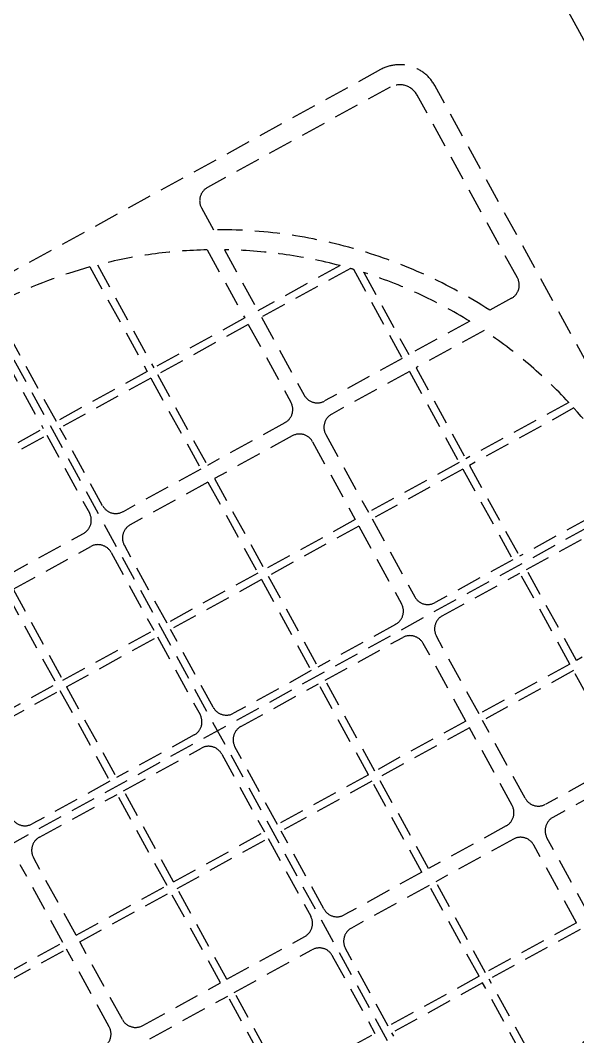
# Model space of a CAD drawing. Header units: millimetres. Extents: x 75184266 to 76346726, y -35077925 to -33679385.
# Drawn here: x 75327142 to 75327699, y -34896054 to -34895039 of the extents above; entities that cross this region are included whole.
import ezdxf

# ---------------------------------------------------------------- set-up
doc = ezdxf.new("R2010")
doc.units = ezdxf.units.MM
doc.header["$LTSCALE"] = 50
doc.header["$MEASUREMENT"] = 0
doc.linetypes.add('XR-지하3층$0$생활체육시설(최종)$0$HIDDENX2', pattern=[0.75, 0.5, -0.25])
doc.layers.add('건축', color=8, linetype='CONTINUOUS', plot=False)

msp = doc.modelspace()

# ---------------------------------------------------------------- linework, layer by layer
at = {"layer": '건축'}
msp.add_line((75326728.6, -34893280.2, 0), (75329175.4, -34897737.7, 0), dxfattribs=at)
at = {"layer": '건축', "linetype": 'XR-지하3층$0$생활체육시설(최종)$0$HIDDENX2'}
for p, q in [((75327501.8, -34895088.6, 0), (75326695.3, -34895531.3, 0)), ((75327511.4, -34895106.1, 0), (75327329.1, -34895206.2, 0)), ((75327998.8, -34895910.9, 0), (75327556.1, -34895104.4, 0)), ((75327638.6, -34895296.4, 0), (75327538.5, -34895114, 0)), ((75327323.1, -34895226.6, 0), (75327335, -34895248.3, 0)), ((75327328.9, -34895268.4, 0), (75327366.3, -34895336.4, 0)), ((75327346, -34895268.3, 0), (75327379.4, -34895329.2, 0)), ((75327211.7, -34895285.5, 0), (75327269, -34895389.8, 0)), ((75327219.2, -34895283.5, 0), (75327275.5, -34895386.2, 0)), ((75327461.5, -34895284.1, 0), (75327379.4, -34895329.2, 0)), ((75327471.8, -34895287, 0), (75327383, -34895335.7, 0)), ((75327474.8, -34895287.8, 0), (75327523.6, -34895376.7, 0)), ((75327485.1, -34895291, 0), (75327530.1, -34895373, 0)), ((75327581.2, -34896189.2, 0), (75327097.1, -34895307.3, 0)), ((75327632.7, -34895316.7, 0), (75327611, -34895328.7, 0)), ((75327178.2, -34895439.6, 0), (75327122.2, -34895337.5, 0)), ((75327366.3, -34895336.4, 0), (75327275.5, -34895386.2, 0)), ((75327383, -34895335.7, 0), (75327425.6, -34895413.3, 0)), ((75327591, -34895339.6, 0), (75327530.1, -34895373, 0)), ((75327109.1, -34895344.7, 0), (75327165.1, -34895446.8, 0)), ((75327369.9, -34895342.9, 0), (75327279.2, -34895392.8, 0)), ((75327369.9, -34895342.9, 0), (75327412.5, -34895420.5, 0)), ((75327605.4, -34895348.9, 0), (75327537.4, -34895386.2, 0)), ((75327523.6, -34895376.7, 0), (75327446, -34895419.2, 0)), ((75327269, -34895389.8, 0), (75327178.2, -34895439.6, 0)), ((75327530.8, -34895389.8, 0), (75327453.2, -34895432.4, 0)), ((75327530.8, -34895389.8, 0), (75327580.6, -34895480.5, 0)), ((75327537.4, -34895386.2, 0), (75327587.2, -34895476.9, 0)), ((75327272.6, -34895396.4, 0), (75327181.8, -34895446.2, 0)), ((75327272.6, -34895396.4, 0), (75327322.4, -34895487.1, 0)), ((75327279.2, -34895392.8, 0), (75327329, -34895483.5, 0)), ((75327689.9, -34895420.6, 0), (75327587.2, -34895476.9, 0)), ((75327695.1, -34895426.2, 0), (75327590.8, -34895483.5, 0)), ((75327406.5, -34895440.9, 0), (75327329, -34895483.5, 0)), ((75327074.4, -34895496.6, 0), (75327165.1, -34895446.8, 0)), ((75327224.4, -34895523.7, 0), (75327181.8, -34895446.2, 0)), ((75327078, -34895503.2, 0), (75327168.7, -34895453.4, 0)), ((75327168.7, -34895453.4, 0), (75327211.3, -34895531, 0)), ((75327413.8, -34895454, 0), (75327336.2, -34895496.6, 0)), ((75327434.1, -34895460, 0), (75327476.7, -34895537.6, 0)), ((75327447.3, -34895452.8, 0), (75327489.9, -34895530.3, 0)), ((75327580.6, -34895480.5, 0), (75327489.9, -34895530.3, 0)), ((75327322.4, -34895487.1, 0), (75327244.8, -34895529.7, 0)), ((75327584.2, -34895487.1, 0), (75327493.5, -34895536.9, 0)), ((75327584.2, -34895487.1, 0), (75327634, -34895577.8, 0)), ((75327590.8, -34895483.5, 0), (75327640.6, -34895574.2, 0)), ((75327329.6, -34895500.2, 0), (75327252, -34895542.8, 0)), ((75327329.6, -34895500.2, 0), (75327379.4, -34895591, 0)), ((75327336.2, -34895496.6, 0), (75327386, -34895587.4, 0)), ((75326898.2, -34895990.3, 0), (75327780.1, -34895506.2, 0)), ((75327742.7, -34895518.2, 0), (75327640.6, -34895574.2, 0)), ((75327647.8, -34895587.4, 0), (75327749.9, -34895531.3, 0)), ((75327476.7, -34895537.6, 0), (75327386, -34895587.4, 0)), ((75327493.5, -34895536.9, 0), (75327536.1, -34895614.5, 0)), ((75327127.8, -34895593.9, 0), (75327205.4, -34895551.3, 0)), ((75327480.3, -34895544.1, 0), (75327389.6, -34895593.9, 0)), ((75327480.3, -34895544.1, 0), (75327522.9, -34895621.7, 0)), ((75327288.7, -34895640.8, 0), (75327246.1, -34895563.2, 0)), ((75327135, -34895607.1, 0), (75327212.6, -34895564.5, 0)), ((75327232.9, -34895570.4, 0), (75327275.5, -34895648, 0)), ((75327634, -34895577.8, 0), (75327556.4, -34895620.4, 0)), ((75327379.4, -34895591, 0), (75327288.7, -34895640.8, 0)), ((75327389.6, -34895593.9, 0), (75327439.4, -34895684.7, 0)), ((75327563.6, -34895633.6, 0), (75327641.2, -34895591, 0)), ((75327691, -34895681.7, 0), (75327641.2, -34895591, 0)), ((75327697.6, -34895678.1, 0), (75327647.8, -34895587.4, 0)), ((75327383, -34895597.5, 0), (75327292.3, -34895647.3, 0)), ((75327383, -34895597.5, 0), (75327432.8, -34895688.3, 0)), ((75327128.4, -34895610.7, 0), (75327178.2, -34895701.4, 0)), ((75327135, -34895607.1, 0), (75327184.8, -34895697.8, 0)), ((75327801.9, -34895620.9, 0), (75327697.6, -34895678.1, 0)), ((75327517, -34895642.1, 0), (75327439.4, -34895684.7, 0)), ((75327184.8, -34895697.8, 0), (75327275.5, -34895648, 0)), ((75327188.4, -34895704.4, 0), (75327279.1, -34895654.6, 0)), ((75327279.1, -34895654.6, 0), (75327321.7, -34895732.1, 0)), ((75327334.9, -34895724.9, 0), (75327292.3, -34895647.3, 0)), ((75327600.3, -34895731.5, 0), (75327557.7, -34895653.9, 0)), ((75327446.6, -34895697.8, 0), (75327524.2, -34895655.2, 0)), ((75327587.1, -34895738.7, 0), (75327544.6, -34895661.2, 0)), ((75327691, -34895681.7, 0), (75327600.3, -34895731.5, 0)), ((75327432.8, -34895688.3, 0), (75327355.2, -34895730.9, 0)), ((75327694.6, -34895688.3, 0), (75327603.9, -34895738.1, 0)), ((75327744.4, -34895779, 0), (75327694.6, -34895688.3, 0)), ((75327087.5, -34895751.2, 0), (75327178.2, -34895701.4, 0)), ((75327188.4, -34895704.4, 0), (75327238.2, -34895795.1, 0)), ((75327362.5, -34895744, 0), (75327440, -34895701.4, 0)), ((75327489.8, -34895792.2, 0), (75327440, -34895701.4, 0)), ((75327496.4, -34895788.5, 0), (75327446.6, -34895697.8, 0)), ((75327091.1, -34895757.8, 0), (75327181.8, -34895708, 0)), ((75327181.8, -34895708, 0), (75327231.6, -34895798.7, 0)), ((75327587.1, -34895738.7, 0), (75327496.4, -34895788.5, 0)), ((75327590.8, -34895745.3, 0), (75327500, -34895795.1, 0)), ((75327633.3, -34895822.9, 0), (75327590.8, -34895745.3, 0)), ((75327646.5, -34895815.7, 0), (75327603.9, -34895738.1, 0)), ((75327315.8, -34895752.5, 0), (75327238.2, -34895795.1, 0)), ((75327245.4, -34895808.2, 0), (75327323, -34895765.7, 0)), ((75327399.1, -34895842, 0), (75327356.5, -34895764.4, 0)), ((75327343.4, -34895771.6, 0), (75327386, -34895849.2, 0)), ((75327744.4, -34895779, 0), (75327666.9, -34895821.6, 0)), ((75327489.8, -34895792.2, 0), (75327399.1, -34895842, 0)), ((75327549.8, -34895885.8, 0), (75327500, -34895795.1, 0)), ((75327751.7, -34895792.2, 0), (75327674.1, -34895834.8, 0)), ((75327231.6, -34895798.7, 0), (75327154.1, -34895841.3, 0)), ((75327493.4, -34895798.7, 0), (75327402.7, -34895848.5, 0)), ((75327543.3, -34895889.5, 0), (75327493.4, -34895798.7, 0)), ((75327161.3, -34895854.4, 0), (75327238.9, -34895811.9, 0)), ((75327288.7, -34895902.6, 0), (75327238.9, -34895811.9, 0)), ((75327295.2, -34895899, 0), (75327245.4, -34895808.2, 0)), ((75327627.4, -34895843.3, 0), (75327549.8, -34895885.8, 0)), ((75327295.2, -34895899, 0), (75327386, -34895849.2, 0)), ((75327298.8, -34895905.6, 0), (75327389.6, -34895855.7, 0)), ((75327389.6, -34895855.7, 0), (75327432.2, -34895933.3, 0)), ((75327445.3, -34895926.1, 0), (75327402.7, -34895848.5, 0)), ((75327634.6, -34895856.4, 0), (75327557, -34895899, 0)), ((75327710.7, -34895932.7, 0), (75327668.1, -34895855.1, 0)), ((75327697.6, -34895939.9, 0), (75327655, -34895862.3, 0)), ((75327197.9, -34895952.4, 0), (75327155.3, -34895874.8, 0)), ((75327184.8, -34895959.6, 0), (75327142.2, -34895882, 0)), ((75327543.3, -34895889.5, 0), (75327465.7, -34895932, 0)), ((75327197.9, -34895952.4, 0), (75327288.7, -34895902.6, 0)), ((75327348.6, -34895996.3, 0), (75327298.8, -34895905.6, 0)), ((75327550.5, -34895902.6, 0), (75327472.9, -34895945.2, 0)), ((75327600.3, -34895993.3, 0), (75327550.5, -34895902.6, 0)), ((75327606.8, -34895989.7, 0), (75327557, -34895899, 0)), ((75327201.5, -34895959, 0), (75327292.3, -34895909.2, 0)), ((75327342.1, -34895999.9, 0), (75327292.3, -34895909.2, 0)), ((75327697.6, -34895939.9, 0), (75327606.8, -34895989.7, 0)), ((75327701.2, -34895946.5, 0), (75327610.5, -34895996.3, 0)), ((75327244.1, -34896036.5, 0), (75327201.5, -34895959, 0)), ((75327348.6, -34895996.3, 0), (75327426.2, -34895953.7, 0)), ((75327094, -34896009.4, 0), (75327184.8, -34895959.6, 0)), ((75327097.7, -34896016, 0), (75327188.4, -34895966.2, 0)), ((75327231, -34896043.8, 0), (75327188.4, -34895966.2, 0)), ((75327355.9, -34896009.4, 0), (75327433.4, -34895966.8, 0)), ((75327509.5, -34896043.1, 0), (75327467, -34895965.6, 0)), ((75327453.8, -34895972.8, 0), (75327496.4, -34896050.4, 0)), ((75327264.5, -34896042.5, 0), (75327342.1, -34895999.9, 0)), ((75327600.3, -34895993.3, 0), (75327509.5, -34896043.1, 0)), ((75327603.9, -34895999.9, 0), (75327513.2, -34896049.7, 0)), ((75327661.1, -34896104.2, 0), (75327603.9, -34895999.9, 0)), ((75327666.8, -34896099, 0), (75327610.5, -34895996.3, 0)), ((75327405.7, -34896100.2, 0), (75327355.9, -34896009.4, 0)), ((75327271.7, -34896055.6, 0), (75327349.3, -34896013, 0)), ((75327399.1, -34896103.8, 0), (75327349.3, -34896013, 0)), ((75327405.7, -34896100.2, 0), (75327496.4, -34896050.4, 0)), ((75327569.2, -34896151.8, 0), (75327513.2, -34896049.7, 0))]:
    msp.add_line(p, q, dxfattribs=at)
for centre, radius, start, end in [((75327521, -34895123.7, 0), 40, 28.7634, 118.7634), ((75327521, -34895123.7, 0), 20, 28.7634, 118.7634), ((75327336.3, -34895219.4, 0), 15, 118.7634, 208.7634), ((75327339.1, -34895748.3, 0), 500, 57.0577, 90.4692), ((75327339.1, -34895748.3, 0), 480, 91.2149, 104.4708), ((75327339.1, -34895748.3, 0), 480, 75.2323, 89.1761), ((75327339.1, -34895748.3, 0), 480, 105.3927, 115.99), ((75327339.1, -34895748.3, 0), 480, 73.5793, 73.9475), ((75327339.1, -34895748.3, 0), 480, 58.3508, 72.2946), ((75327625.5, -34895303.6, 0), 15, 298.7634, 28.7634), ((75327339.1, -34895748.3, 0), 480, 43.0561, 56.312), ((75327399.3, -34895427.7, 0), 15, 298.7634, 28.7634), ((75327438.8, -34895406.1, 0), 15, 208.7634, 298.7634), ((75327339.1, -34895748.3, 0), 480, 31.5369, 42.1341), ((75327460.4, -34895445.5, 0), 15, 118.7634, 208.7634), ((75327421, -34895467.2, 0), 15, 28.7634, 118.7634), ((75327198.1, -34895538.2, 0), 15, 298.7634, 28.7634), ((75327237.6, -34895516.5, 0), 15, 208.7634, 298.7634), ((75327259.2, -34895556, 0), 15, 118.7634, 208.7634), ((75327219.8, -34895577.6, 0), 15, 28.7634, 118.7634), ((75327549.2, -34895607.3, 0), 15, 208.7634, 298.7634), ((75327509.8, -34895628.9, 0), 15, 298.7634, 28.7634), ((75327570.9, -34895646.7, 0), 15, 118.7634, 208.7634), ((75327531.4, -34895668.4, 0), 15, 28.7634, 118.7634), ((75327348, -34895717.7, 0), 15, 208.7634, 298.7634), ((75327308.6, -34895739.4, 0), 15, 298.7634, 28.7634), ((75327369.7, -34895757.2, 0), 15, 118.7634, 208.7634), ((75327330.2, -34895778.8, 0), 15, 28.7634, 118.7634), ((75327659.6, -34895808.5, 0), 15, 208.7634, 298.7634), ((75327620.2, -34895830.1, 0), 15, 298.7634, 28.7634), ((75327146.8, -34895828.1, 0), 15, 208.7634, 298.7634), ((75327681.3, -34895847.9, 0), 15, 118.7634, 208.7634), ((75327168.5, -34895867.6, 0), 15, 118.7634, 208.7634), ((75327641.8, -34895869.6, 0), 15, 28.7634, 118.7634), ((75327458.5, -34895918.9, 0), 15, 208.7634, 298.7634), ((75327419, -34895940.5, 0), 15, 298.7634, 28.7634), ((75327480.1, -34895958.3, 0), 15, 118.7634, 208.7634), ((75327440.7, -34895980, 0), 15, 28.7634, 118.7634), ((75327339.1, -34895748.3, 0), 480, 313.0561, 326.312), ((75327257.3, -34896029.3, 0), 15, 208.7634, 298.7634), ((75327217.8, -34896051, 0), 15, 298.7634, 28.7634)]:
    msp.add_arc(centre, radius, start, end, dxfattribs=at)

doc.saveas('drawing.dxf')
